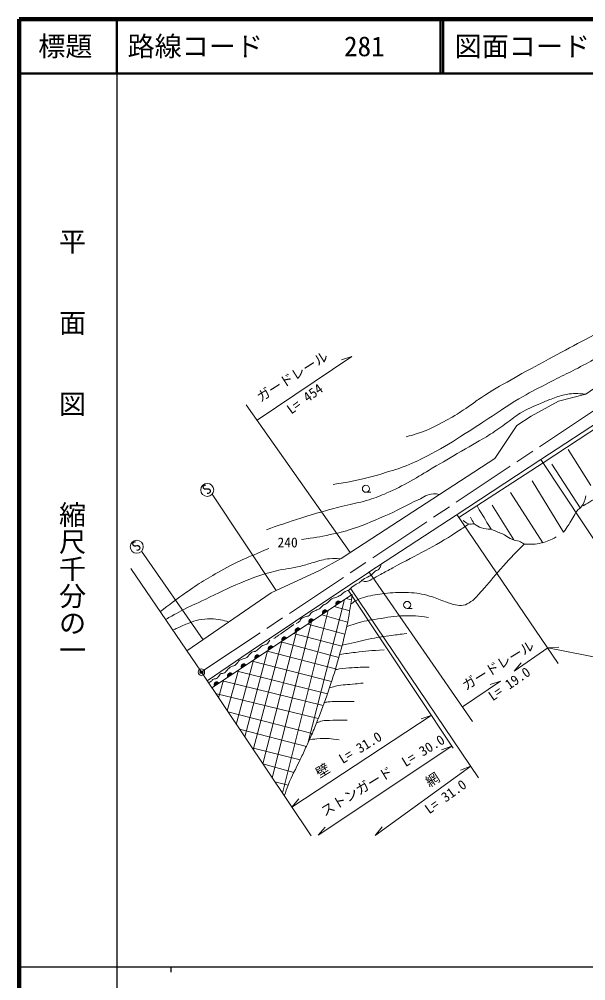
# Model space of a CAD drawing. Units: millimetres, scale not verified. Extents: x 40000 to 680000, y 20000 to 380000.
# Drawn here: x 40000 to 144584, y 202409 to 380000 of the extents above; entities that cross this region are included whole.
import ezdxf
from ezdxf.enums import TextEntityAlignment as Align

# ---------------------------------------------------------------- set-up
doc = ezdxf.new("R2010")
doc.units = ezdxf.units.MM
doc.header["$LTSCALE"] = 1000
doc.header["$PDMODE"] = 32
doc.header["$PDSIZE"] = 500
doc.linetypes.add('CHAIN', pattern=[18.5, 12, -1.5, 3.5, -1.5])
for name, color, linetype, lineweight in [('M-BGD', 7, 'Continuous', 13), ('M-BMK', 2, 'CHAIN', 13), ('M-STR-HTXT', 7, 'Continuous', 13), ('M-TTL', 2, 'Continuous', 140), ('M-TTL-BAND', 7, 'Continuous', 25), ('M-TTL-LINE', 7, 'Continuous', 50), ('M-TTL-TXT', 7, 'Continuous', 13)]:
    doc.layers.add(name, color=color, linetype=linetype, lineweight=lineweight)
doc.layers.add('M-OTRS', color=6, linetype='Continuous')
doc.styles.add('@ＭＳ ゴシック', font='')
doc.styles.add('ＭＳ ゴシック', font='')
doc.styles.get('@ＭＳ ゴシック').set_extended_font_data('@MS Gothic')
doc.styles.get('ＭＳ ゴシック').set_extended_font_data('MS Gothic')

msp = doc.modelspace()

# ---------------------------------------------------------------- linework, layer by layer
at = {"layer": 'M-BGD'}
for p, q in [((134513, 306675), (139564, 309467)), ((131855, 304959), (134513, 306675)), ((127808, 298878), (131855, 304959)), ((141310, 300526), (145538, 293900)), ((101218, 281600), (127808, 298878)), ((148402, 280397), (136309, 298688)), ((138326, 297815), (143551, 289729)), ((134668, 294761), (140490, 285289)), ((75625, 292287), (87415, 274489)), ((103990, 292629), (104897, 292629)), ((130665, 292601), (136661, 283320)), ((127287, 290278), (131293, 283819)), ((62560, 281731), (73976, 265404)), ((60611, 278534), (73626, 259392)), ((75560, 256504), (101440, 273721)), ((100069, 272809), (93255, 246245)), ((100370, 273009), (101306, 272758)), ((88571, 237078), (97017, 270779)), ((95840, 269995), (100621, 268666)), ((98139, 271525), (101002, 270723)), ((111614, 271185), (112521, 271185)), ((86676, 239908), (93943, 268733)), ((93295, 268302), (100132, 266417)), ((84964, 242465), (91154, 266878)), ((90656, 266547), (99569, 264201)), ((83208, 245085), (88463, 265088)), ((88312, 264987), (98981, 262085)), ((81635, 247434), (85839, 263342)), ((85758, 263288), (98378, 259992)), ((80070, 249771), (83241, 261614)), ((83003, 261455), (97652, 257667)), ((73626, 259392), (93882, 229149)), ((78409, 252250), (80466, 259768)), ((80201, 259591), (96889, 255374)), ((76812, 254635), (77734, 257950)), ((77504, 257797), (96116, 253237)), ((76253, 255470), (95193, 250833)), ((78535, 252063), (94067, 248061)), ((80650, 248905), (93002, 245692)), ((82977, 245430), (91854, 243202)), ((84964, 242465), (90700, 240887)), ((87174, 239164), (89646, 238533))]:
    msp.add_line(p, q, dxfattribs=at)
for points in [[(139564, 309467), (144583, 310749), (158875, 320658)], [(160761, 314713), (136309, 298688), (120650, 288430), (104557, 277860), (104555, 277859)], [(121182, 287969), (136733, 298047), (153790, 309295), (160376, 313698)], [(70958, 263316), (86494, 274065), (95408, 278173), (99427, 280416), (101218, 281600)], [(74690, 257803), (82435, 263105), (99545, 274566), (104626, 277905)]]:
    msp.add_lwpolyline(points, dxfattribs=at)
for centre, radius in [((74705, 293058), 1200), ((103990, 293277), 648), ((61697, 282565), 1200), ((111614, 271833), 648), ((73626, 259392), 600)]:
    msp.add_circle(centre, radius, dxfattribs=at)
for centre, radius in [((98942, 272059), 500), ((98942, 272059), 400), ((98942, 272059), 300), ((98942, 272059), 200), ((98942, 272059), 100), ((96445, 270398), 500), ((96445, 270398), 400), ((96445, 270398), 300), ((96445, 270398), 200), ((96445, 270398), 100), ((93947, 268736), 500), ((93947, 268736), 400), ((93947, 268736), 300), ((93947, 268736), 200), ((93947, 268736), 100), ((91449, 267074), 500), ((91449, 267074), 400), ((91449, 267074), 300), ((91449, 267074), 200), ((91449, 267074), 100), ((88951, 265412), 500), ((88951, 265412), 400), ((88951, 265412), 300), ((88951, 265412), 200), ((88951, 265412), 100), ((86454, 263751), 500), ((86454, 263751), 400), ((86454, 263751), 300), ((86454, 263751), 200), ((86454, 263751), 100), ((83956, 262089), 500), ((83956, 262089), 400), ((83956, 262089), 300), ((83956, 262089), 200), ((83956, 262089), 100), ((81458, 260427), 500), ((81458, 260427), 400), ((81458, 260427), 300), ((81458, 260427), 200), ((81458, 260427), 100), ((76463, 257104), 500), ((78960, 258766), 500), ((78960, 258766), 400), ((78960, 258766), 300), ((78960, 258766), 200), ((78960, 258766), 100), ((76463, 257104), 400), ((76463, 257104), 300), ((76463, 257104), 200), ((76463, 257104), 100)]:
    msp.add_arc(centre, radius, 33.63514, 213.63514, dxfattribs=at)
for points, knots in [([(111440, 302897), (112296, 303091), (112556, 303191), (113263, 303411), (115997, 304264), (117405, 305120), (119899, 306527), (121279, 307306), (122000, 307833), (123311, 308724), (124108, 309266), (124517, 309625), (125320, 310157), (127404, 311537), (128660, 312171), (130820, 313429), (132790, 314576), (133927, 315159), (135929, 316248), (140912, 318958), (143725, 320437), (148745, 323078), (151821, 324696), (153548, 325593), (156643, 327175), (158167, 327953), (158984, 328470), (160553, 329153), (161720, 329661), (162361, 330032), (163607, 330290), (165687, 330722), (166945, 330745), (169044, 330415), (171141, 330086), (172224, 329397), (174076, 328359), (175873, 327351), (176683, 326476), (178297, 325196), (180098, 323770), (181009, 322852), (182784, 321395), (184151, 320274), (185007, 319757), (186336, 318591), (187167, 317862), (187696, 317492), (188346, 316597), (189576, 314900), (189708, 313622), (190480, 311674), (191213, 309825), (191474, 308735), (192090, 306845), (192980, 304111), (193292, 302516), (194302, 299824), (194854, 298353), (195183, 297528), (195932, 296147), (196355, 295370), (196573, 294891), (197210, 294278), (197925, 293589), (198423, 293250), (199360, 292923), (200999, 292349), (202064, 292632), (203800, 292689), (206018, 292762), (207221, 293238), (209392, 293701), (212592, 294385), (214339, 294964), (217509, 295773), (221057, 296680), (222957, 297646), (226591, 298095), (227445, 298200), (227758, 298261), (228782, 298313)], [0, 0, 0, 0, 1, 1, 1, 2, 2, 2, 3, 3, 3, 4, 4, 4, 5, 5, 5, 6, 6, 6, 7, 7, 7, 8, 8, 8, 9, 9, 9, 10, 10, 10, 11, 11, 11, 12, 12, 12, 13, 13, 13, 14, 14, 14, 15, 15, 15, 16, 16, 16, 17, 17, 17, 18, 18, 18, 19, 19, 19, 20, 20, 20, 21, 21, 21, 22, 22, 22, 23, 23, 23, 24, 24, 24, 25, 25, 25, 26, 26, 26, 27, 27, 27, 27]), ([(97974, 294077), (99632, 294315), (100099, 294406), (101450, 294672), (103972, 295168), (105364, 295567), (107820, 296325), (109464, 296833), (110394, 297106), (111986, 297761), (113615, 298430), (114490, 298899), (116046, 299724), (118577, 301064), (119919, 301955), (122351, 303468), (126256, 305897), (128297, 307491), (132230, 309876), (134152, 311041), (135306, 311560), (137293, 312612), (140145, 314123), (141824, 314816), (144646, 316382), (147168, 317781), (147996, 318282), (151002, 320137)], [0, 0, 0, 0, 1, 1, 1, 2, 2, 2, 3, 3, 3, 4, 4, 4, 5, 5, 5, 6, 6, 6, 7, 7, 7, 8, 8, 8, 9, 9, 9, 9]), ([(85638, 285713), (87906, 286519), (88506, 286725), (90358, 287333), (92752, 288119), (94103, 288531), (96527, 289218), (98075, 289657), (98956, 289850), (100516, 290246), (102108, 290650), (103033, 290758), (104597, 291259), (105899, 291676), (106618, 291951), (107869, 292505), (109615, 293279), (110576, 293758), (112246, 294686), (113825, 295563), (114664, 296134), (116219, 297054), (118326, 298302), (119510, 298996), (121625, 300232), (123707, 301449), (124924, 302046), (126963, 303335), (128217, 304128), (128872, 304643), (130081, 305503), (131032, 306180), (131505, 306646), (132496, 307263), (133917, 308149), (134846, 308404), (136375, 309086), (137187, 309449), (137640, 309660), (138478, 309958), (139463, 310310), (140019, 310522), (141049, 310706), (142408, 310950), (142998, 310866), (144583, 310749)], [0, 0, 0, 0, 1, 1, 1, 2, 2, 2, 3, 3, 3, 4, 4, 4, 5, 5, 5, 6, 6, 6, 7, 7, 7, 8, 8, 8, 9, 9, 9, 10, 10, 10, 11, 11, 11, 12, 12, 12, 13, 13, 13, 14, 14, 14, 15, 15, 15, 15]), ([(144123, 290153), (144900, 290583), (145113, 290715), (145733, 291098), (146860, 291796), (147421, 292293), (148516, 293040), (149677, 293833), (150335, 294265), (151507, 295040), (152204, 295500), (152570, 295799), (153299, 296208), (154329, 296786), (154772, 296913), (156087, 297376)], [0, 0, 0, 0, 1, 1, 1, 2, 2, 2, 3, 3, 3, 4, 4, 4, 5, 5, 5, 5]), ([(92081, 283900), (94624, 284257), (95356, 284340), (97419, 284804), (99011, 285162), (99915, 285337), (101459, 285863), (104192, 286794), (105682, 287441), (108319, 288615), (110445, 289562), (111521, 290338), (113662, 291248), (114744, 291708), (115291, 292334), (116467, 292339), (116902, 292340), (117115, 292344), (117577, 292230)], [0, 0, 0, 0, 1, 1, 1, 2, 2, 2, 3, 3, 3, 4, 4, 4, 5, 5, 5, 6, 6, 6, 6]), ([(142758, 288935), (142850, 289063), (142883, 289098), (142967, 289199), (143257, 289546), (143523, 289644), (143809, 289994), (144327, 290630), (144367, 291068), (144585, 291945)], [0, 0, 0, 0, 1, 1, 1, 2, 2, 2, 3, 3, 3, 3]), ([(140490, 285289), (141253, 286359), (141491, 286657), (142033, 287595), (142330, 288110), (142433, 288290), (142758, 288935)], [0, 0, 0, 0, 1, 1, 1, 2, 2, 2, 2]), ([(103528, 276195), (103805, 276087), (103994, 276170), (104288, 276216), (104634, 276271), (104796, 276423), (105111, 276576), (105737, 276882), (106054, 277118), (106667, 277449), (107563, 277934), (108076, 278186), (108970, 278677), (113617, 281228), (116392, 282382), (120810, 285313), (121696, 285901), (122048, 286114), (123010, 286806)], [0, 0, 0, 0, 1, 1, 1, 2, 2, 2, 3, 3, 3, 4, 4, 4, 5, 5, 5, 6, 6, 6, 6]), ([(121983, 287439), (122323, 287123), (122500, 286953), (122918, 286832), (123315, 286716), (123541, 286747), (123977, 286816)], [0, 0, 0, 0, 1, 1, 1, 2, 2, 2, 2]), ([(123977, 286816), (124543, 286423), (124774, 286276), (125348, 286068), (125997, 285833), (126314, 285829), (127093, 285788)], [0, 0, 0, 0, 1, 1, 1, 2, 2, 2, 2]), ([(129601, 284775), (130204, 284328), (130423, 284141), (131034, 283903), (131503, 283720), (131816, 283770), (132280, 283576), (132658, 283418), (132803, 283334), (133203, 283077)], [0, 0, 0, 0, 1, 1, 1, 2, 2, 2, 3, 3, 3, 3]), ([(133203, 283077), (134634, 283008), (135210, 282962), (136440, 283264), (137547, 283536), (138004, 283767), (139135, 284386)], [0, 0, 0, 0, 1, 1, 1, 2, 2, 2, 2]), ([(102020, 272572), (102137, 272635), (102265, 272699), (102415, 272772), (103137, 273119), (103582, 273230), (104361, 273415), (105743, 273744), (106539, 273862), (107955, 273983), (109478, 274114), (110340, 274203), (111867, 274115), (113402, 274026), (114265, 273870), (115751, 273473), (116807, 273191), (117349, 272877), (118384, 272523), (119216, 272239), (119669, 272018), (120533, 271853), (121090, 271747), (121425, 271656), (121982, 271760), (122580, 271870), (122878, 272099), (123384, 272435), (124314, 273052), (124638, 273644), (125404, 274455), (126805, 275939), (127456, 276891), (128816, 278412), (130483, 280277), (131063, 280863), (133203, 283077)], [0, 0, 0, 0, 1, 1, 1, 2, 2, 2, 3, 3, 3, 4, 4, 4, 5, 5, 5, 6, 6, 6, 7, 7, 7, 8, 8, 8, 9, 9, 9, 10, 10, 10, 11, 11, 11, 12, 12, 12, 12]), ([(66030, 270563), (67978, 272115), (68548, 272533), (70217, 273720), (72841, 275584), (74375, 276549), (77188, 278113), (80524, 279967), (81823, 280469), (86053, 282226)], [0, 0, 0, 0, 1, 1, 1, 2, 2, 2, 3, 3, 3, 3]), ([(66989, 269153), (67563, 269452), (67710, 269530), (68169, 269777), (68852, 270144), (69214, 270387), (69905, 270737), (71614, 271604), (72595, 272040), (74329, 272856), (76903, 274067), (78295, 274863), (80935, 275925), (83350, 276897), (84718, 277442), (87244, 278075), (89083, 278536), (90167, 278551), (92011, 278994), (92942, 279217), (93439, 279431), (94363, 279679), (95497, 279984), (96122, 280263), (97292, 280349), (98067, 280406), (98380, 280408), (99281, 280334)], [0, 0, 0, 0, 1, 1, 1, 2, 2, 2, 3, 3, 3, 4, 4, 4, 5, 5, 5, 6, 6, 6, 7, 7, 7, 8, 8, 8, 9, 9, 9, 9]), ([(100758, 274471), (101131, 274883), (101263, 275027), (101645, 275313), (102037, 275607), (102329, 275658), (102732, 275936), (103036, 276146), (103168, 276315), (103471, 276525), (103891, 276815), (104189, 276871), (104624, 277138), (104838, 277270), (104968, 277332), (105157, 277498), (105413, 277723), (105495, 277918), (105773, 278114), (105936, 278229), (106104, 278160), (106251, 278294), (106461, 278487), (106572, 278623), (106673, 278890), (106734, 279051), (106755, 279127), (106779, 279319)], [0, 0, 0, 0, 1, 1, 1, 2, 2, 2, 3, 3, 3, 4, 4, 4, 5, 5, 5, 6, 6, 6, 7, 7, 7, 8, 8, 8, 9, 9, 9, 9]), ([(88933, 236538), (89239, 237488), (89348, 237756), (89644, 238525), (90378, 240440), (91021, 241413), (91887, 243272), (92338, 244240), (92589, 244784), (93032, 245756), (93459, 246695), (93705, 247218), (94112, 248166), (94571, 249233), (94810, 249839), (95228, 250923), (96070, 253105), (96552, 254326), (97285, 256547), (97995, 258699), (98372, 259911), (98983, 262093), (99617, 264359), (99983, 265629), (100468, 267931), (100947, 270203), (101067, 271042), (101440, 273721)], [0, 0, 0, 0, 1, 1, 1, 2, 2, 2, 3, 3, 3, 4, 4, 4, 5, 5, 5, 6, 6, 6, 7, 7, 7, 8, 8, 8, 9, 9, 9, 9]), ([(91111, 268409), (91347, 268501), (91442, 268550), (91624, 268686), (91879, 268878), (91887, 269123), (92136, 269323), (92362, 269505), (92545, 269520), (92815, 269628), (93075, 269732), (93259, 269708), (93493, 269863), (93775, 270051), (93815, 270293), (94088, 270493), (94328, 270668), (94514, 270676), (94781, 270805), (95052, 270936), (95220, 270984), (95466, 271158), (95735, 271347), (95804, 271552), (96069, 271746), (96394, 271986), (96649, 272007), (96976, 272245), (97304, 272483), (97376, 272756), (97724, 272965), (98052, 273162), (98302, 273127), (98651, 273283), (98963, 273423), (99133, 273514), (99420, 273699), (99842, 273971), (99978, 274347), (100472, 274440), (100583, 274460), (100637, 274477), (100758, 274471)], [0, 0, 0, 0, 1, 1, 1, 2, 2, 2, 3, 3, 3, 4, 4, 4, 5, 5, 5, 6, 6, 6, 7, 7, 7, 8, 8, 8, 9, 9, 9, 10, 10, 10, 11, 11, 11, 12, 12, 12, 13, 13, 13, 14, 14, 14, 14]), ([(68344, 267161), (68725, 267351), (68829, 267398), (69143, 267544), (69987, 267938), (70469, 268139), (71338, 268472), (72030, 268738), (72422, 268888), (73145, 269047), (74002, 269234), (74504, 269257), (75382, 269254), (76086, 269252), (76484, 269211), (77175, 269074), (77773, 268956), (77994, 268888), (78679, 268658)], [0, 0, 0, 0, 1, 1, 1, 2, 2, 2, 3, 3, 3, 4, 4, 4, 5, 5, 5, 6, 6, 6, 6]), ([(86984, 265622), (87361, 265820), (87532, 265997), (87882, 266238), (88988, 266999), (89333, 267243), (90702, 268201)], [0, 0, 0, 0, 1, 1, 1, 2, 2, 2, 2]), ([(102199, 268406), (103703, 268916), (104612, 268984), (106180, 269237), (108068, 269541), (109128, 269798), (111041, 269832), (112803, 269864), (113487, 269783), (115543, 269505)], [0, 0, 0, 0, 1, 1, 1, 2, 2, 2, 3, 3, 3, 3]), ([(99614, 264368), (99977, 264453), (100280, 264524), (100772, 264638), (102445, 265028), (103374, 265288), (105061, 265614), (106480, 265889), (107287, 265972), (108717, 266175), (109827, 266333), (110182, 266381), (111563, 266560)], [0, 0, 0, 0, 1, 1, 1, 2, 2, 2, 3, 3, 3, 4, 4, 4, 4]), ([(74892, 257501), (75136, 257567), (75238, 257595), (75428, 257715), (75622, 257838), (75652, 258014), (75857, 258117), (76067, 258222), (76249, 258102), (76446, 258228), (76647, 258356), (76688, 258510), (76834, 258698), (76937, 258831), (76958, 258940), (77090, 259045), (77354, 259254), (77638, 259107), (77914, 259301), (78136, 259457), (78197, 259617), (78392, 259806), (78607, 260016), (78714, 260155), (78966, 260319), (79266, 260512), (79516, 260465), (79811, 260665), (80003, 260795), (80076, 260910), (80233, 261080), (80395, 261255), (80431, 261407), (80621, 261551), (81089, 261906), (81525, 261802), (82006, 262140), (82430, 262437), (82492, 262822), (82941, 263081), (83232, 263250), (83467, 263178), (83764, 263337), (84024, 263477), (84100, 263652), (84325, 263843), (84552, 264034), (84661, 264171), (84921, 264314), (85206, 264470), (85441, 264405), (85703, 264598), (85995, 264812), (85998, 265095), (86278, 265325)], [0, 0, 0, 0, 1, 1, 1, 2, 2, 2, 3, 3, 3, 4, 4, 4, 5, 5, 5, 6, 6, 6, 7, 7, 7, 8, 8, 8, 9, 9, 9, 10, 10, 10, 11, 11, 11, 12, 12, 12, 13, 13, 13, 14, 14, 14, 15, 15, 15, 16, 16, 16, 17, 17, 17, 18, 18, 18, 18]), ([(99136, 262641), (100348, 262843), (100854, 262913), (102051, 263068), (104123, 263337), (104825, 263368), (107379, 263551)], [0, 0, 0, 0, 1, 1, 1, 2, 2, 2, 2]), ([(104626, 260333), (103107, 260311), (102687, 260314), (101448, 260222), (100543, 260155), (100026, 260170), (99136, 259994)], [0, 0, 0, 0, 1, 1, 1, 2, 2, 2, 2]), ([(98407, 256816), (99794, 257128), (100608, 257090), (102021, 257241), (102598, 257302), (102781, 257323), (103498, 257393)], [0, 0, 0, 0, 1, 1, 1, 2, 2, 2, 2]), ([(97049, 253910), (98079, 254006), (98662, 253961), (99696, 253972), (100520, 253980), (100785, 253981), (101807, 253975)], [0, 0, 0, 0, 1, 1, 1, 2, 2, 2, 2]), ([(95703, 250330), (96520, 250560), (97021, 250466), (97868, 250514), (98914, 250574), (99270, 250566), (100550, 250560)], [0, 0, 0, 0, 1, 1, 1, 2, 2, 2, 2])]:
    msp.add_open_spline(points, degree=3, knots=knots, dxfattribs=at)
for points in [[(127093, 285788), (125800, 287956), (125800, 287956), (124507, 290124)], [(123977, 286816), (123628, 287425), (123628, 287425), (123278, 288034)], [(127093, 285788), (128347, 285281), (128347, 285281), (129601, 284775)], [(103528, 276195), (103353, 276258), (103323, 276268), (103198, 276313)], [(101193, 271970), (101512, 272202), (101582, 272254), (102020, 272572)], [(90702, 268201), (90702, 268201), (90702, 268201), (90702, 268201)], [(102199, 268406), (101269, 268115), (101069, 268053), (100453, 267860)], [(99136, 259994), (98707, 259908), (98589, 259885), (98330, 259834)], [(98407, 256816), (97799, 256644), (97648, 256602), (97267, 256494)], [(97049, 253910), (96662, 253844), (96548, 253825), (96322, 253787)], [(95703, 250330), (95274, 250173), (95227, 250156), (94881, 250030)], [(95550, 247149), (94558, 247060), (94537, 247058), (93586, 246973)], [(95550, 247149), (96929, 247210), (97445, 247109), (99075, 246921)]]:
    msp.add_open_spline(points, degree=3, dxfattribs=at)
at = {"layer": 'M-BMK'}
msp.add_lwpolyline([(73626, 259392), (74473, 259996), (156046, 314378)], dxfattribs=at)
at = {"layer": 'M-OTRS'}
msp.add_point((73626, 259392), dxfattribs=at)
at = {"layer": 'M-STR-HTXT'}
for p, q in [((83917, 305926), (101379, 317731)), ((101379, 317731), (99490, 317078)), ((81898, 308795), (101091, 281516)), ((120802, 288529), (139508, 261001)), ((123704, 250274), (104626, 277905)), ((100692, 274571), (120092, 245364)), ((124768, 239917), (101201, 274810)), ((137592, 263904), (131392, 259604)), ((137592, 263904), (139586, 264036)), ((166544, 258171), (137592, 263904)), ((131392, 259604), (132683, 261129)), ((128835, 257750), (121801, 253029)), ((128835, 257750), (126943, 257104)), ((90302, 234494), (116074, 251412)), ((116074, 251412), (114177, 250785)), ((95168, 229294), (119858, 245715)), ((119858, 245715), (117965, 245077)), ((123344, 242025), (105719, 229265)), ((123344, 242025), (121476, 241311)), ((90302, 234494), (91633, 235987)), ((95168, 229294), (96490, 230795)), ((105719, 229265), (106979, 230816))]:
    msp.add_line(p, q, dxfattribs=at)
at = {"layer": 'M-TTL'}
for p, q in [((40000, 380000), (40000, 20000)), ((680000, 380000), (40000, 380000))]:
    msp.add_line(p, q, dxfattribs=at)
at = {"layer": 'M-TTL-BAND'}
for p, q in [((58000, 370000), (58000, 20000)), ((40000, 205000), (579000, 205000)), ((68000, 205000), (68000, 204000))]:
    msp.add_line(p, q, dxfattribs=at)
at = {"layer": 'M-TTL-LINE'}
for p, q in [((58000, 380000), (58000, 370000)), ((117750, 380000), (117750, 370000)), ((118250, 380000), (118250, 370000)), ((40000, 370000), (680000, 370000))]:
    msp.add_line(p, q, dxfattribs=at)

# ---------------------------------------------------------------- texts
at = {"layer": 'M-BGD', "style": 'ＭＳ ゴシック'}
for p in [(75549, 292066), (62541, 281574)]:
    msp.add_text('S', height=1833, rotation=40, dxfattribs=at).set_placement(p, align=Align.BOTTOM_CENTER)
msp.add_text('240', height=1833, dxfattribs=at).set_placement((87672, 281899), align=Align.BOTTOM_LEFT)
at = {"layer": 'M-STR-HTXT', "style": 'ＭＳ ゴシック'}
for s, rotation, p in [('ガードレール', 32.417, (84853, 308751)), ('L= 454', 36.044, (90543, 306511)), ('ガードレール', 31.547, (122769, 255509)), ('L= 19.0', 34.774, (127714, 253545)), ('壁\u3000L= 31.0', 31.411, (95721, 239344)), ('ストンガード\u3000L= 30.0', 31.441, (96667, 232246)), ('網', 32.619, (116022, 237644)), ('L= 31.0', 35.88, (116016, 232667))]:
    msp.add_text(s, height=1833, rotation=rotation, dxfattribs=at).set_placement(p, align=Align.BOTTOM_LEFT)
at = {"layer": 'M-TTL-BAND', "style": '@ＭＳ ゴシック'}
for s, p in [('平\u3000\u3000面\u3000\u3000図', (49777, 306475)), ('縮尺千分の一', (49777, 261030))]:
    msp.add_text(s, height=3666, rotation=270, dxfattribs=at).set_placement(p, align=Align.MIDDLE_RIGHT)
at = {"layer": 'M-TTL-TXT', "style": 'ＭＳ ゴシック'}
msp.add_text('標題', height=3666, dxfattribs=at).set_placement((48500, 375000), align=Align.MIDDLE_CENTER)
for s, p in [('路線コード      281', (60000, 375000)), ('図面コード      14-0', (120380, 375000))]:
    msp.add_text(s, height=3666, dxfattribs=at).set_placement(p, align=Align.MIDDLE_LEFT)

doc.saveas('drawing.dxf')
